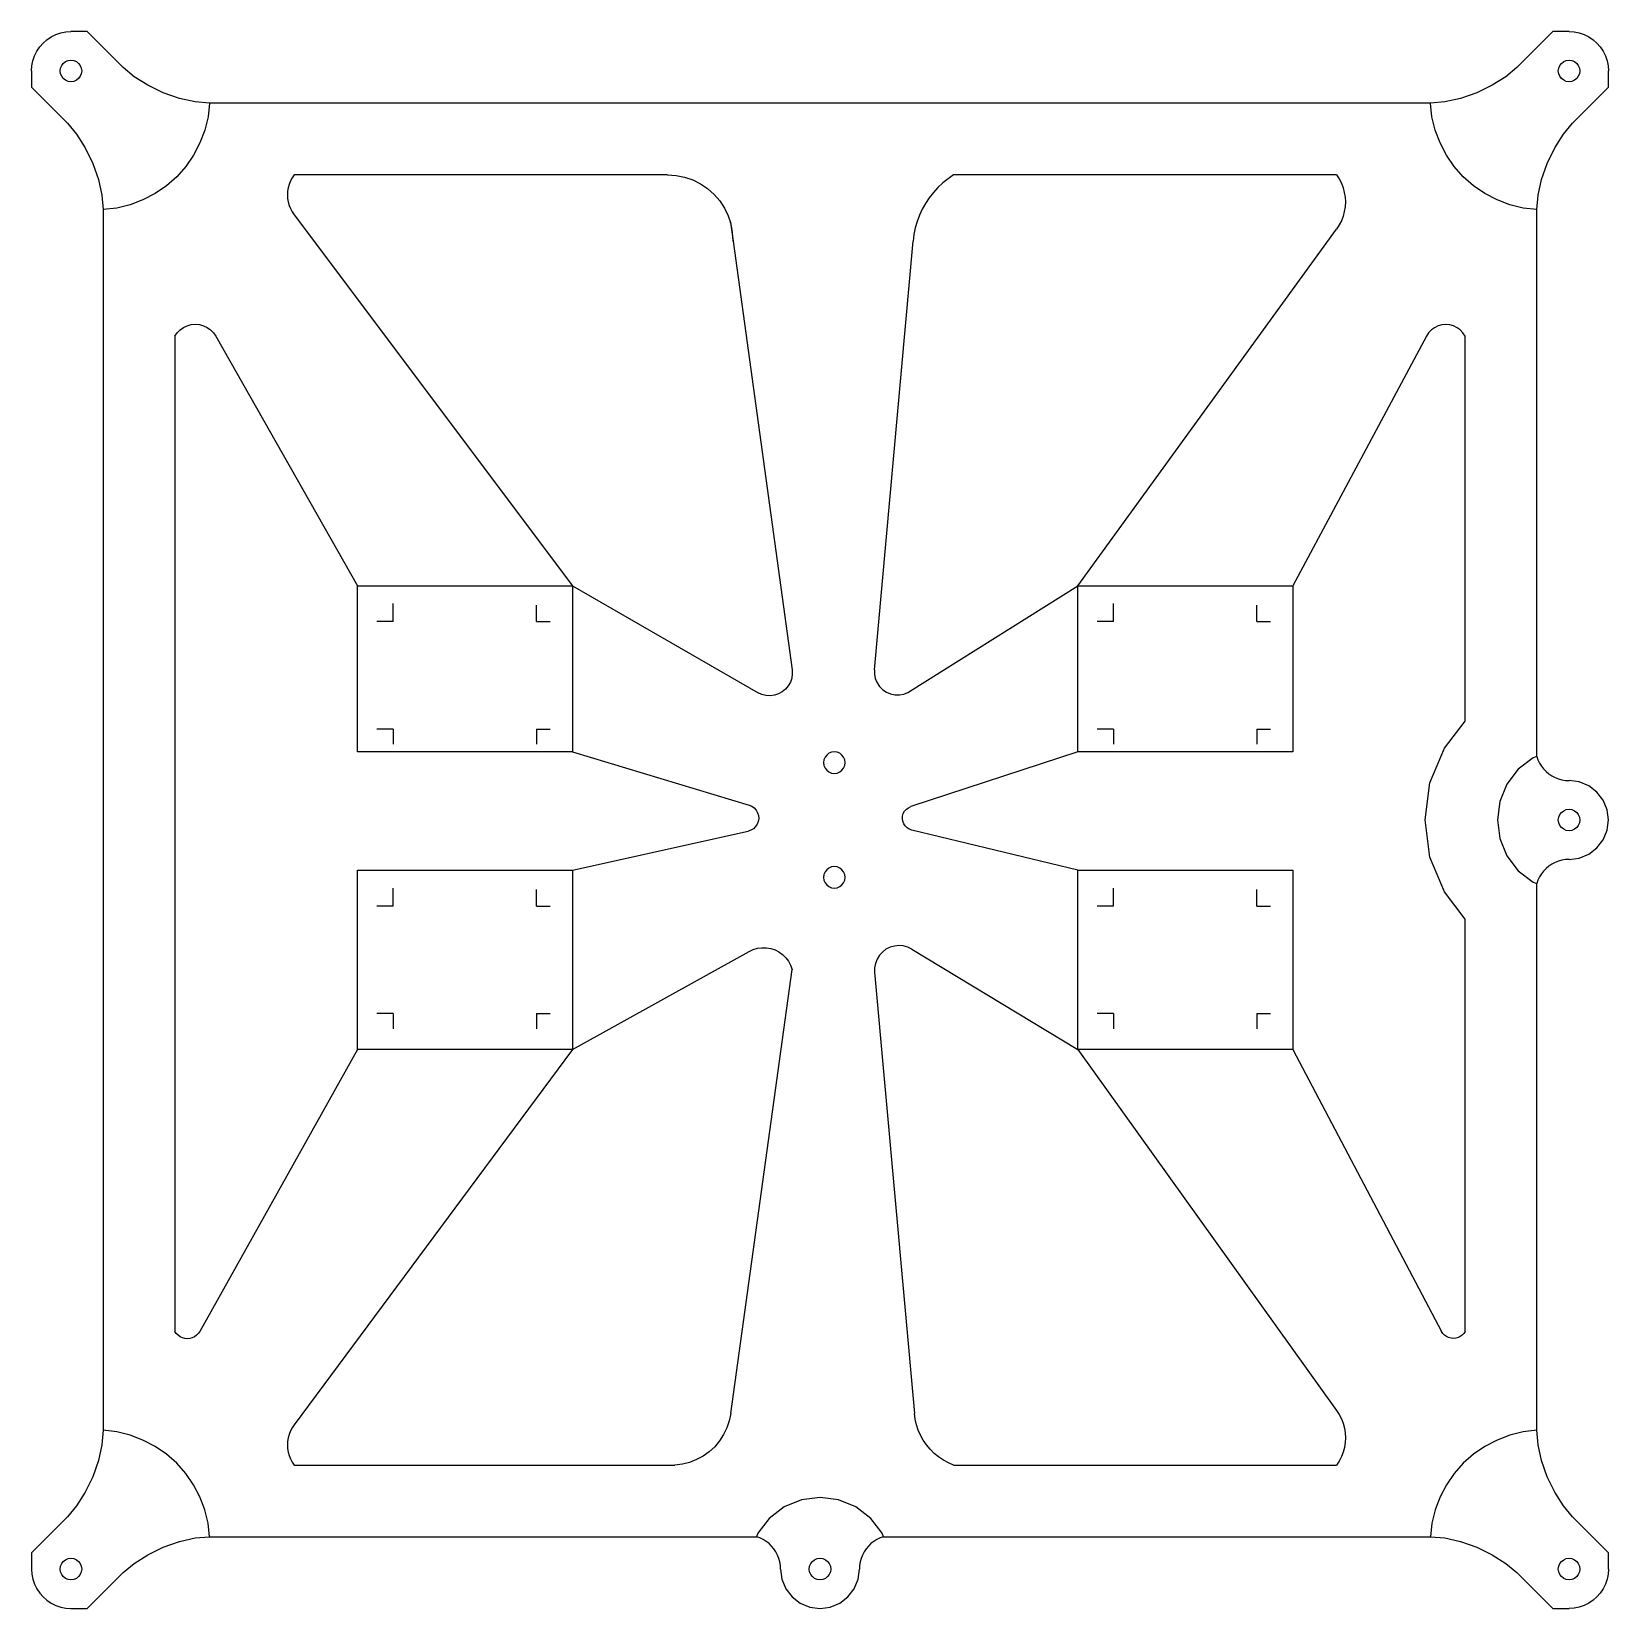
# Model space of a CAD drawing. Header units: metres. Extents: x 2108 to 2328, y 395 to 615.
import ezdxf

# ---------------------------------------------------------------- set-up
doc = ezdxf.new("R2010")
doc.units = ezdxf.units.M

msp = doc.modelspace()

# ---------------------------------------------------------------- linework, layer by layer
at = {"layer": 'Grouper#11'}
for p, q in [((2109.89, 613.77, 79.33), (2110.43, 614.24, 79.33)), ((2110.43, 614.24, 79.33), (2111.03, 614.64, 79.33)), ((2111.03, 614.64, 79.33), (2111.67, 614.96, 79.33)), ((2111.67, 614.96, 79.33), (2112.35, 615.19, 79.33)), ((2112.35, 615.19, 79.33), (2113.06, 615.33, 79.33)), ((2113.06, 615.33, 79.33), (2113.78, 615.38, 79.33)), ((2116.05, 615.38, 79.33), (2113.78, 615.38, 79.33)), ((2121.05, 610.38, 79.33), (2116.05, 615.38, 79.33)), ((2320.5, 615.38, 79.33), (2315.5, 610.38, 79.33)), ((2322.78, 615.38, 79.33), (2320.5, 615.38, 79.33)), ((2322.78, 615.38, 79.33), (2323.49, 615.33, 79.33)), ((2323.49, 615.33, 79.33), (2324.2, 615.19, 79.33)), ((2324.2, 615.19, 79.33), (2324.88, 614.96, 79.33)), ((2324.88, 614.96, 79.33), (2325.53, 614.64, 79.33)), ((2325.53, 614.64, 79.33), (2326.12, 614.24, 79.33)), ((2326.12, 614.24, 79.33), (2326.66, 613.77, 79.33)), ((2108.46, 611.3, 79.33), (2108.69, 611.98, 79.33)), ((2108.69, 611.98, 79.33), (2109.01, 612.63, 79.33)), ((2109.01, 612.63, 79.33), (2109.41, 613.23, 79.33)), ((2109.41, 613.23, 79.33), (2109.89, 613.77, 79.33)), ((2326.66, 613.77, 79.33), (2327.14, 613.23, 79.33)), ((2327.14, 613.23, 79.33), (2327.54, 612.63, 79.33)), ((2327.54, 612.63, 79.33), (2327.86, 611.98, 79.33)), ((2327.86, 611.98, 79.33), (2328.09, 611.3, 79.33)), ((2108.28, 609.88, 79.33), (2108.32, 610.6, 79.33)), ((2108.28, 609.88, 79.33), (2108.28, 607.6, 79.33)), ((2108.32, 610.6, 79.33), (2108.46, 611.3, 79.33)), ((2112.28, 609.88, 79.33), (2112.33, 610.27, 79.33)), ((2112.33, 609.49, 79.33), (2112.28, 609.88, 79.33)), ((2112.33, 610.27, 79.33), (2112.48, 610.63, 79.33)), ((2112.48, 609.13, 79.33), (2112.33, 609.49, 79.33)), ((2112.48, 610.63, 79.33), (2112.71, 610.94, 79.33)), ((2112.71, 610.94, 79.33), (2113.03, 611.18, 79.33)), ((2113.03, 611.18, 79.33), (2113.39, 611.33, 79.33)), ((2113.39, 611.33, 79.33), (2113.78, 611.38, 79.33)), ((2113.78, 611.38, 79.33), (2114.16, 611.33, 79.33)), ((2114.16, 611.33, 79.33), (2114.53, 611.18, 79.33)), ((2114.53, 611.18, 79.33), (2114.84, 610.94, 79.33)), ((2114.84, 610.94, 79.33), (2115.07, 610.63, 79.33)), ((2115.07, 610.63, 79.33), (2115.22, 610.27, 79.33)), ((2115.22, 609.49, 79.33), (2115.07, 609.13, 79.33)), ((2115.22, 610.27, 79.33), (2115.28, 609.88, 79.33)), ((2115.28, 609.88, 79.33), (2115.22, 609.49, 79.33)), ((2122.59, 609.08, 79.33), (2121.05, 610.38, 79.33)), ((2315.5, 610.38, 79.33), (2313.96, 609.08, 79.33)), ((2321.28, 609.88, 79.33), (2321.33, 610.27, 79.33)), ((2321.33, 609.49, 79.33), (2321.28, 609.88, 79.33)), ((2321.33, 610.27, 79.33), (2321.48, 610.63, 79.33)), ((2321.48, 609.13, 79.33), (2321.33, 609.49, 79.33)), ((2321.48, 610.63, 79.33), (2321.71, 610.94, 79.33)), ((2321.71, 610.94, 79.33), (2322.03, 611.18, 79.33)), ((2322.03, 611.18, 79.33), (2322.39, 611.33, 79.33)), ((2322.39, 611.33, 79.33), (2322.78, 611.38, 79.33)), ((2322.78, 611.38, 79.33), (2323.16, 611.33, 79.33)), ((2323.16, 611.33, 79.33), (2323.53, 611.18, 79.33)), ((2323.53, 611.18, 79.33), (2323.84, 610.94, 79.33)), ((2323.84, 610.94, 79.33), (2324.07, 610.63, 79.33)), ((2324.07, 610.63, 79.33), (2324.22, 610.27, 79.33)), ((2324.22, 609.49, 79.33), (2324.07, 609.13, 79.33)), ((2324.22, 610.27, 79.33), (2324.28, 609.88, 79.33)), ((2324.28, 609.88, 79.33), (2324.22, 609.49, 79.33)), ((2328.09, 611.3, 79.33), (2328.23, 610.6, 79.33)), ((2328.23, 610.6, 79.33), (2328.28, 609.88, 79.33)), ((2328.28, 607.6, 79.33), (2328.28, 609.88, 79.33)), ((2108.28, 607.6, 79.33), (2113.28, 602.6, 79.32)), ((2112.71, 608.82, 79.33), (2112.48, 609.13, 79.33)), ((2113.03, 608.58, 79.33), (2112.71, 608.82, 79.33)), ((2113.39, 608.43, 79.33), (2113.03, 608.58, 79.33)), ((2113.78, 608.38, 79.33), (2113.39, 608.43, 79.33)), ((2114.16, 608.43, 79.33), (2113.78, 608.38, 79.33)), ((2114.53, 608.58, 79.33), (2114.16, 608.43, 79.33)), ((2114.84, 608.82, 79.33), (2114.53, 608.58, 79.33)), ((2115.07, 609.13, 79.33), (2114.84, 608.82, 79.33)), ((2124.5, 607.88, 79.33), (2122.59, 609.08, 79.33)), ((2126.66, 606.84, 79.33), (2124.5, 607.88, 79.33)), ((2312.05, 607.88, 79.33), (2309.89, 606.84, 79.33)), ((2313.96, 609.08, 79.33), (2312.05, 607.88, 79.33)), ((2321.71, 608.82, 79.33), (2321.48, 609.13, 79.33)), ((2322.03, 608.58, 79.33), (2321.71, 608.82, 79.33)), ((2322.39, 608.43, 79.33), (2322.03, 608.58, 79.33)), ((2322.78, 608.38, 79.33), (2322.39, 608.43, 79.33)), ((2323.16, 608.43, 79.33), (2322.78, 608.38, 79.33)), ((2323.53, 608.58, 79.33), (2323.16, 608.43, 79.33)), ((2323.28, 602.6, 79.32), (2328.28, 607.6, 79.33)), ((2323.84, 608.82, 79.33), (2323.53, 608.58, 79.33)), ((2324.07, 609.13, 79.33), (2323.84, 608.82, 79.33)), ((2128.92, 606.05, 79.33), (2126.66, 606.84, 79.33)), ((2131.12, 605.55, 79.33), (2128.92, 606.05, 79.33)), ((2133.12, 605.38, 79.33), (2131.12, 605.55, 79.33)), ((2133.12, 605.38, 79.33), (2132.9, 603.48, 79.33)), ((2303.43, 605.38, 79.33), (2133.12, 605.38, 79.33)), ((2305.43, 605.55, 79.33), (2303.43, 605.38, 79.33)), ((2303.65, 603.48, 79.33), (2303.43, 605.38, 79.33)), ((2307.63, 606.05, 79.33), (2305.43, 605.55, 79.33)), ((2309.89, 606.84, 79.33), (2307.63, 606.05, 79.33)), ((2132.9, 603.48, 79.33), (2132.45, 601.62, 79.32)), ((2304.11, 601.62, 79.32), (2303.65, 603.48, 79.33)), ((2113.28, 602.6, 79.32), (2114.57, 601.07, 79.32)), ((2114.57, 601.07, 79.32), (2115.78, 599.15, 79.32)), ((2132.45, 601.62, 79.32), (2131.77, 599.83, 79.32)), ((2304.78, 599.83, 79.32), (2304.11, 601.62, 79.32)), ((2320.78, 599.15, 79.32), (2321.98, 601.07, 79.32)), ((2321.98, 601.07, 79.32), (2323.28, 602.6, 79.32)), ((2115.78, 599.15, 79.32), (2116.81, 596.99, 79.32)), ((2131.77, 599.83, 79.32), (2130.88, 598.13, 79.32)), ((2305.67, 598.13, 79.32), (2304.78, 599.83, 79.32)), ((2319.74, 596.99, 79.32), (2320.78, 599.15, 79.32)), ((2116.81, 596.99, 79.32), (2117.61, 594.73, 79.32)), ((2129.8, 596.56, 79.32), (2128.53, 595.13, 79.32)), ((2130.88, 598.13, 79.32), (2129.8, 596.56, 79.32)), ((2306.75, 596.56, 79.32), (2305.67, 598.13, 79.32)), ((2308.02, 595.13, 79.32), (2306.75, 596.56, 79.32)), ((2318.94, 594.73, 79.32), (2319.74, 596.99, 79.32)), ((2117.61, 594.73, 79.32), (2118.1, 592.53, 79.32)), ((2128.53, 595.13, 79.32), (2127.1, 593.86, 79.32)), ((2144.21, 594.06, 79.32), (2144.08, 593.58, 79.32)), ((2144.4, 594.53, 79.32), (2144.21, 594.06, 79.32)), ((2144.63, 594.97, 79.32), (2144.4, 594.53, 79.32)), ((2144.9, 595.38, 79.32), (2144.63, 594.97, 79.32)), ((2197, 595.38, 79.32), (2144.9, 595.38, 79.32)), ((2197, 595.38, 79.32), (2198.2, 595.3, 79.32)), ((2198.2, 595.3, 79.32), (2199.38, 595.06, 79.32)), ((2199.38, 595.06, 79.32), (2200.52, 594.67, 79.32)), ((2200.52, 594.67, 79.32), (2201.6, 594.14, 79.32)), ((2201.6, 594.14, 79.32), (2202.6, 593.46, 79.32)), ((2235.41, 594.26, 79.32), (2234.73, 593.62, 79.32)), ((2236.14, 594.85, 79.32), (2235.41, 594.26, 79.32)), ((2236.91, 595.38, 79.32), (2236.14, 594.85, 79.32)), ((2290.34, 595.38, 79.32), (2236.91, 595.38, 79.32)), ((2290.34, 595.38, 79.32), (2290.7, 594.81, 79.32)), ((2290.7, 594.81, 79.32), (2291.01, 594.21, 79.32)), ((2291.01, 594.21, 79.32), (2291.25, 593.59, 79.32)), ((2309.45, 593.86, 79.32), (2308.02, 595.13, 79.32)), ((2318.45, 592.53, 79.32), (2318.94, 594.73, 79.32)), ((2118.1, 592.53, 79.32), (2118.28, 590.53, 79.32)), ((2123.82, 591.88, 79.32), (2122.03, 591.21, 79.32)), ((2125.52, 592.77, 79.32), (2123.82, 591.88, 79.32)), ((2127.1, 593.86, 79.32), (2125.52, 592.77, 79.32)), ((2144, 593.09, 79.32), (2143.98, 592.6, 79.32)), ((2143.98, 592.6, 79.32), (2144, 592.1, 79.32)), ((2144.08, 593.58, 79.32), (2144, 593.09, 79.32)), ((2144, 592.1, 79.32), (2144.08, 591.61, 79.32)), ((2202.6, 593.46, 79.32), (2203.5, 592.66, 79.32)), ((2203.5, 592.66, 79.32), (2204.29, 591.75, 79.32)), ((2233.52, 592.19, 79.32), (2233, 591.41, 79.32)), ((2234.1, 592.93, 79.32), (2233.52, 592.19, 79.32)), ((2234.73, 593.62, 79.32), (2234.1, 592.93, 79.32)), ((2291.25, 593.59, 79.32), (2291.42, 592.94, 79.32)), ((2291.42, 592.94, 79.32), (2291.53, 592.27, 79.32)), ((2291.53, 592.27, 79.32), (2291.57, 591.6, 79.32)), ((2311.03, 592.77, 79.32), (2309.45, 593.86, 79.32)), ((2312.73, 591.88, 79.32), (2311.03, 592.77, 79.32)), ((2314.52, 591.21, 79.32), (2312.73, 591.88, 79.32)), ((2318.28, 590.53, 79.32), (2318.45, 592.53, 79.32)), ((2120.18, 590.75, 79.32), (2118.28, 590.53, 79.32)), ((2118.28, 590.53, 79.32), (2118.28, 420.23, 79.19)), ((2122.03, 591.21, 79.32), (2120.18, 590.75, 79.32)), ((2144.08, 591.61, 79.32), (2144.21, 591.13, 79.32)), ((2144.21, 591.13, 79.32), (2144.4, 590.67, 79.32)), ((2144.4, 590.67, 79.32), (2144.63, 590.23, 79.32)), ((2144.63, 590.23, 79.32), (2144.9, 589.81, 79.31)), ((2144.9, 589.81, 79.31), (2183.74, 538.06, 79.28)), ((2204.29, 591.75, 79.32), (2204.96, 590.74, 79.32)), ((2204.96, 590.74, 79.32), (2205.48, 589.66, 79.31)), ((2205.48, 589.66, 79.31), (2205.79, 588.72, 79.31)), ((2232.15, 589.75, 79.31), (2231.83, 588.87, 79.31)), ((2232.55, 590.6, 79.32), (2232.15, 589.75, 79.31)), ((2233, 591.41, 79.32), (2232.55, 590.6, 79.32)), ((2291.25, 589.61, 79.31), (2291.01, 588.98, 79.31)), ((2291.42, 590.26, 79.32), (2291.25, 589.61, 79.31)), ((2291.53, 590.93, 79.32), (2291.42, 590.26, 79.32)), ((2291.57, 591.6, 79.32), (2291.53, 590.93, 79.32)), ((2316.37, 590.75, 79.32), (2314.52, 591.21, 79.32)), ((2318.28, 590.53, 79.32), (2316.37, 590.75, 79.32)), ((2318.28, 514.25, 79.26), (2318.28, 590.53, 79.32)), ((2231.57, 587.97, 79.31), (2231.38, 587.05, 79.31)), ((2231.83, 588.87, 79.31), (2231.57, 587.97, 79.31)), ((2254.23, 538.06, 79.28), (2290.34, 587.82, 79.31)), ((2290.7, 588.39, 79.31), (2290.34, 587.82, 79.31)), ((2291.01, 588.98, 79.31), (2290.7, 588.39, 79.31)), ((2206.14, 586.13, 79.31), (2214.38, 526.34, 79.27)), ((2225.86, 526.34, 79.27), (2231.26, 586.13, 79.31)), ((2231.38, 587.05, 79.31), (2231.26, 586.13, 79.31)), ((2129.48, 574.1, 79.3), (2130, 574.34, 79.3)), ((2130, 574.34, 79.3), (2130.55, 574.49, 79.3)), ((2130.55, 574.49, 79.3), (2131.12, 574.54, 79.3)), ((2131.12, 574.54, 79.3), (2131.7, 574.49, 79.3)), ((2131.7, 574.49, 79.3), (2132.25, 574.34, 79.3)), ((2132.25, 574.34, 79.3), (2132.77, 574.1, 79.3)), ((2304.51, 574.3, 79.3), (2304.02, 574.06, 79.3)), ((2305.04, 574.45, 79.3), (2304.51, 574.3, 79.3)), ((2305.58, 574.5, 79.3), (2305.04, 574.45, 79.3)), ((2306.13, 574.45, 79.3), (2305.58, 574.5, 79.3)), ((2306.66, 574.3, 79.3), (2306.13, 574.45, 79.3)), ((2307.15, 574.06, 79.3), (2306.66, 574.3, 79.3)), ((2128.28, 572.88, 79.3), (2128.6, 573.36, 79.3)), ((2128.28, 572.88, 79.3), (2128.28, 434.03, 79.2)), ((2128.6, 573.36, 79.3), (2129.01, 573.77, 79.3)), ((2129.01, 573.77, 79.3), (2129.48, 574.1, 79.3)), ((2132.77, 574.1, 79.3), (2133.24, 573.77, 79.3)), ((2133.24, 573.77, 79.3), (2133.65, 573.36, 79.3)), ((2133.65, 573.36, 79.3), (2133.97, 572.88, 79.3)), ((2133.97, 572.88, 79.3), (2153.74, 538.06, 79.28)), ((2302.89, 572.88, 79.3), (2284.23, 538.06, 79.28)), ((2303.19, 573.34, 79.3), (2302.89, 572.88, 79.3)), ((2303.57, 573.74, 79.3), (2303.19, 573.34, 79.3)), ((2304.02, 574.06, 79.3), (2303.57, 573.74, 79.3)), ((2307.6, 573.74, 79.3), (2307.15, 574.06, 79.3)), ((2307.97, 573.34, 79.3), (2307.6, 573.74, 79.3)), ((2308.28, 572.88, 79.3), (2307.97, 573.34, 79.3)), ((2308.28, 519.19, 79.26), (2308.28, 572.88, 79.3)), ((2153.74, 538.06, 79.28), (2183.74, 538.06, 79.28)), ((2153.74, 514.88, 79.26), (2153.74, 538.06, 79.28)), ((2183.74, 538.06, 79.28), (2183.74, 514.88, 79.26)), ((2183.74, 538.06, 79.28), (2209.63, 523.14, 79.27)), ((2230.55, 523.18, 79.27), (2254.23, 538.06, 79.28)), ((2254.23, 514.88, 79.26), (2254.23, 538.06, 79.28)), ((2254.23, 538.06, 79.28), (2284.23, 538.06, 79.28)), ((2284.23, 538.06, 79.28), (2284.23, 514.88, 79.26)), ((2158.74, 533.06, 79.49), (2158.74, 535.56, 79.49)), ((2178.74, 533.06, 79.49), (2178.74, 535.36, 79.49)), ((2259.23, 533.06, 79.49), (2259.23, 535.56, 79.49)), ((2279.23, 533.06, 79.49), (2279.23, 535.36, 79.49)), ((2158.74, 533.06, 79.49), (2156.44, 533.06, 79.49)), ((2178.74, 533.06, 79.49), (2180.64, 533.06, 79.49)), ((2259.23, 533.06, 79.49), (2256.93, 533.06, 79.49)), ((2279.23, 533.06, 79.49), (2281.13, 533.06, 79.49)), ((2214.38, 526.34, 79.27), (2214.41, 525.75, 79.27)), ((2225.86, 526.34, 79.27), (2225.86, 525.71, 79.27)), ((2213.46, 523.63, 79.27), (2213, 523.25, 79.27)), ((2213.84, 524.08, 79.27), (2213.46, 523.63, 79.27)), ((2214.14, 524.6, 79.27), (2213.84, 524.08, 79.27)), ((2214.33, 525.16, 79.27), (2214.14, 524.6, 79.27)), ((2214.41, 525.75, 79.27), (2214.33, 525.16, 79.27)), ((2225.86, 525.71, 79.27), (2225.99, 525.1, 79.27)), ((2225.99, 525.1, 79.27), (2226.23, 524.52, 79.27)), ((2226.23, 524.52, 79.27), (2226.58, 524, 79.27)), ((2226.58, 524, 79.27), (2227.02, 523.56, 79.27)), ((2210.16, 522.89, 79.27), (2209.63, 523.14, 79.27)), ((2210.74, 522.75, 79.27), (2210.16, 522.89, 79.27)), ((2211.33, 522.71, 79.26), (2210.74, 522.75, 79.27)), ((2211.92, 522.79, 79.27), (2211.33, 522.71, 79.26)), ((2212.48, 522.97, 79.27), (2211.92, 522.79, 79.27)), ((2213, 523.25, 79.27), (2212.48, 522.97, 79.27)), ((2227.02, 523.56, 79.27), (2227.54, 523.21, 79.27)), ((2227.54, 523.21, 79.27), (2228.11, 522.97, 79.27)), ((2228.11, 522.97, 79.27), (2228.73, 522.84, 79.27)), ((2228.73, 522.84, 79.27), (2229.35, 522.83, 79.27)), ((2229.35, 522.83, 79.27), (2229.97, 522.95, 79.27)), ((2229.97, 522.95, 79.27), (2230.55, 523.18, 79.27)), ((2158.74, 518.06, 79.48), (2156.44, 518.06, 79.48)), ((2158.74, 518.06, 79.48), (2158.74, 515.96, 79.47)), ((2178.74, 518.06, 79.48), (2180.64, 518.06, 79.48)), ((2178.74, 518.06, 79.48), (2178.74, 515.96, 79.47)), ((2259.23, 518.06, 79.48), (2256.93, 518.06, 79.48)), ((2259.23, 518.06, 79.48), (2259.23, 515.96, 79.47)), ((2279.23, 518.06, 79.48), (2281.13, 518.06, 79.48)), ((2279.23, 518.06, 79.48), (2279.23, 515.96, 79.47)), ((2305.38, 515.42, 79.26), (2308.28, 519.19, 79.26)), ((2183.74, 514.88, 79.26), (2153.74, 514.88, 79.26)), ((2183.74, 514.88, 79.26), (2208.38, 507.46, 79.25)), ((2219.89, 514.83, 79.26), (2219.53, 514.68, 79.26)), ((2220.28, 514.88, 79.26), (2219.89, 514.83, 79.26)), ((2220.66, 514.83, 79.26), (2220.28, 514.88, 79.26)), ((2221.03, 514.68, 79.26), (2220.66, 514.83, 79.26)), ((2254.23, 514.88, 79.26), (2230.95, 507.24, 79.25)), ((2284.23, 514.88, 79.26), (2254.23, 514.88, 79.26)), ((2303.37, 510.58, 79.26), (2305.38, 515.42, 79.26)), ((2218.83, 513.77, 79.26), (2218.78, 513.38, 79.26)), ((2218.78, 513.38, 79.26), (2218.83, 512.99, 79.26)), ((2218.98, 514.13, 79.26), (2218.83, 513.77, 79.26)), ((2218.83, 512.99, 79.26), (2218.98, 512.63, 79.26)), ((2219.21, 514.44, 79.26), (2218.98, 514.13, 79.26)), ((2218.98, 512.63, 79.26), (2219.21, 512.32, 79.26)), ((2219.53, 514.68, 79.26), (2219.21, 514.44, 79.26)), ((2221.34, 514.44, 79.26), (2221.03, 514.68, 79.26)), ((2221.57, 514.13, 79.26), (2221.34, 514.44, 79.26)), ((2221.34, 512.32, 79.26), (2221.57, 512.63, 79.26)), ((2221.72, 513.77, 79.26), (2221.57, 514.13, 79.26)), ((2221.57, 512.63, 79.26), (2221.72, 512.99, 79.26)), ((2221.78, 513.38, 79.26), (2221.72, 513.77, 79.26)), ((2221.72, 512.99, 79.26), (2221.78, 513.38, 79.26)), ((2317.78, 514.04, 79.26), (2315.7, 512.45, 79.26)), ((2318.28, 514.25, 79.26), (2317.78, 514.04, 79.26)), ((2318.28, 514.25, 79.26), (2318.44, 513.77, 79.26)), ((2318.44, 513.77, 79.26), (2318.66, 513.32, 79.26)), ((2318.66, 513.32, 79.26), (2318.92, 512.89, 79.26)), ((2318.92, 512.89, 79.26), (2319.23, 512.5, 79.26)), ((2219.21, 512.32, 79.26), (2219.53, 512.08, 79.26)), ((2219.53, 512.08, 79.26), (2219.89, 511.93, 79.26)), ((2219.89, 511.93, 79.26), (2220.28, 511.88, 79.26)), ((2220.28, 511.88, 79.26), (2220.66, 511.93, 79.26)), ((2220.66, 511.93, 79.26), (2221.03, 512.08, 79.26)), ((2221.03, 512.08, 79.26), (2221.34, 512.32, 79.26)), ((2302.69, 505.38, 79.25), (2303.37, 510.58, 79.26)), ((2315.7, 512.45, 79.26), (2314.11, 510.38, 79.26)), ((2319.23, 512.5, 79.26), (2319.58, 512.14, 79.26)), ((2319.58, 512.14, 79.26), (2319.96, 511.81, 79.26)), ((2319.96, 511.81, 79.26), (2320.38, 511.53, 79.26)), ((2320.38, 511.53, 79.26), (2320.83, 511.3, 79.26)), ((2320.83, 511.3, 79.26), (2321.29, 511.12, 79.26)), ((2321.29, 511.12, 79.26), (2321.78, 510.99, 79.26)), ((2321.78, 510.99, 79.26), (2322.27, 510.91, 79.26)), ((2322.27, 510.91, 79.26), (2322.78, 510.88, 79.26)), ((2324.2, 510.69, 79.26), (2322.78, 510.88, 79.26)), ((2325.53, 510.14, 79.26), (2324.2, 510.69, 79.26)), ((2314.11, 510.38, 79.26), (2313.12, 507.97, 79.25)), ((2326.66, 509.27, 79.25), (2325.53, 510.14, 79.26)), ((2327.54, 508.13, 79.25), (2326.66, 509.27, 79.25)), ((2208.38, 507.46, 79.25), (2208.76, 507.29, 79.25)), ((2208.76, 507.29, 79.25), (2209.09, 507.06, 79.25)), ((2209.09, 507.06, 79.25), (2209.37, 506.75, 79.25)), ((2209.37, 506.75, 79.25), (2209.57, 506.39, 79.25)), ((2209.57, 506.39, 79.25), (2209.69, 505.99, 79.25)), ((2229.8, 505.92, 79.25), (2229.9, 506.27, 79.25)), ((2229.9, 506.27, 79.25), (2230.08, 506.59, 79.25)), ((2230.08, 506.59, 79.25), (2230.32, 506.87, 79.25)), ((2230.32, 506.87, 79.25), (2230.61, 507.09, 79.25)), ((2230.61, 507.09, 79.25), (2230.95, 507.24, 79.25)), ((2313.12, 507.97, 79.25), (2312.78, 505.38, 79.25)), ((2321.33, 505.77, 79.25), (2321.48, 506.13, 79.25)), ((2321.48, 506.13, 79.25), (2321.71, 506.44, 79.25)), ((2321.71, 506.44, 79.25), (2322.03, 506.68, 79.25)), ((2322.03, 506.68, 79.25), (2322.39, 506.83, 79.25)), ((2322.39, 506.83, 79.25), (2322.78, 506.88, 79.25)), ((2322.78, 506.88, 79.25), (2323.16, 506.83, 79.25)), ((2323.16, 506.83, 79.25), (2323.53, 506.68, 79.25)), ((2323.53, 506.68, 79.25), (2323.84, 506.44, 79.25)), ((2323.84, 506.44, 79.25), (2324.07, 506.13, 79.25)), ((2324.07, 506.13, 79.25), (2324.22, 505.77, 79.25)), ((2328.09, 506.8, 79.25), (2327.54, 508.13, 79.25)), ((2328.28, 505.38, 79.25), (2328.09, 506.8, 79.25)), ((2183.74, 498.36, 79.25), (2208.25, 503.81, 79.25)), ((2208.64, 503.95, 79.25), (2208.25, 503.81, 79.25)), ((2208.99, 504.16, 79.25), (2208.64, 503.95, 79.25)), ((2209.28, 504.45, 79.25), (2208.99, 504.16, 79.25)), ((2209.51, 504.79, 79.25), (2209.28, 504.45, 79.25)), ((2209.66, 505.18, 79.25), (2209.51, 504.79, 79.25)), ((2209.72, 505.58, 79.25), (2209.66, 505.18, 79.25)), ((2209.69, 505.99, 79.25), (2209.72, 505.58, 79.25)), ((2229.78, 505.56, 79.25), (2229.8, 505.92, 79.25)), ((2229.83, 505.2, 79.25), (2229.78, 505.56, 79.25)), ((2229.96, 504.85, 79.25), (2229.83, 505.2, 79.25)), ((2230.16, 504.55, 79.25), (2229.96, 504.85, 79.25)), ((2230.42, 504.29, 79.25), (2230.16, 504.55, 79.25)), ((2230.73, 504.1, 79.25), (2230.42, 504.29, 79.25)), ((2231.08, 503.97, 79.25), (2230.73, 504.1, 79.25)), ((2254.23, 498.36, 79.25), (2231.08, 503.97, 79.25)), ((2303.37, 500.18, 79.25), (2302.69, 505.38, 79.25)), ((2312.78, 505.38, 79.25), (2313.12, 502.79, 79.25)), ((2321.28, 505.38, 79.25), (2321.33, 505.77, 79.25)), ((2321.33, 504.99, 79.25), (2321.28, 505.38, 79.25)), ((2321.48, 504.63, 79.25), (2321.33, 504.99, 79.25)), ((2321.71, 504.32, 79.25), (2321.48, 504.63, 79.25)), ((2322.03, 504.08, 79.25), (2321.71, 504.32, 79.25)), ((2322.39, 503.93, 79.25), (2322.03, 504.08, 79.25)), ((2322.78, 503.88, 79.25), (2322.39, 503.93, 79.25)), ((2323.16, 503.93, 79.25), (2322.78, 503.88, 79.25)), ((2323.53, 504.08, 79.25), (2323.16, 503.93, 79.25)), ((2323.84, 504.32, 79.25), (2323.53, 504.08, 79.25)), ((2324.07, 504.63, 79.25), (2323.84, 504.32, 79.25)), ((2324.22, 504.99, 79.25), (2324.07, 504.63, 79.25)), ((2324.22, 505.77, 79.25), (2324.28, 505.38, 79.25)), ((2324.28, 505.38, 79.25), (2324.22, 504.99, 79.25)), ((2327.54, 502.63, 79.25), (2328.09, 503.96, 79.25)), ((2328.09, 503.96, 79.25), (2328.28, 505.38, 79.25)), ((2313.12, 502.79, 79.25), (2314.11, 500.38, 79.25)), ((2326.66, 501.49, 79.25), (2327.54, 502.63, 79.25)), ((2305.38, 495.34, 79.24), (2303.37, 500.18, 79.25)), ((2314.11, 500.38, 79.25), (2315.7, 498.31, 79.25)), ((2320.83, 499.46, 79.25), (2320.38, 499.22, 79.25)), ((2321.29, 499.64, 79.25), (2320.83, 499.46, 79.25)), ((2321.78, 499.77, 79.25), (2321.29, 499.64, 79.25)), ((2322.27, 499.85, 79.25), (2321.78, 499.77, 79.25)), ((2322.78, 499.88, 79.25), (2322.27, 499.85, 79.25)), ((2322.78, 499.88, 79.25), (2324.2, 500.07, 79.25)), ((2324.2, 500.07, 79.25), (2325.53, 500.62, 79.25)), ((2325.53, 500.62, 79.25), (2326.66, 501.49, 79.25)), ((2153.74, 498.36, 79.25), (2183.74, 498.36, 79.25)), ((2153.74, 473.36, 79.23), (2153.74, 498.36, 79.25)), ((2183.74, 498.36, 79.25), (2183.74, 473.36, 79.23)), ((2218.83, 497.77, 79.25), (2218.78, 497.38, 79.25)), ((2218.78, 497.38, 79.25), (2218.83, 496.99, 79.25)), ((2218.98, 498.13, 79.25), (2218.83, 497.77, 79.25)), ((2219.21, 498.44, 79.25), (2218.98, 498.13, 79.25)), ((2219.53, 498.68, 79.25), (2219.21, 498.44, 79.25)), ((2219.89, 498.83, 79.25), (2219.53, 498.68, 79.25)), ((2220.28, 498.88, 79.25), (2219.89, 498.83, 79.25)), ((2220.66, 498.83, 79.25), (2220.28, 498.88, 79.25)), ((2221.03, 498.68, 79.25), (2220.66, 498.83, 79.25)), ((2221.34, 498.44, 79.25), (2221.03, 498.68, 79.25)), ((2221.57, 498.13, 79.25), (2221.34, 498.44, 79.25)), ((2221.72, 497.77, 79.25), (2221.57, 498.13, 79.25)), ((2221.78, 497.38, 79.25), (2221.72, 497.77, 79.25)), ((2221.72, 496.99, 79.25), (2221.78, 497.38, 79.25)), ((2254.23, 473.36, 79.23), (2254.23, 498.36, 79.25)), ((2254.23, 498.36, 79.25), (2284.23, 498.36, 79.25)), ((2284.23, 498.36, 79.25), (2284.23, 473.36, 79.23)), ((2315.7, 498.31, 79.25), (2317.78, 496.72, 79.25)), ((2318.66, 497.44, 79.25), (2318.44, 496.98, 79.25)), ((2318.92, 497.86, 79.25), (2318.66, 497.44, 79.25)), ((2319.23, 498.26, 79.25), (2318.92, 497.86, 79.25)), ((2319.58, 498.62, 79.25), (2319.23, 498.26, 79.25)), ((2319.96, 498.94, 79.25), (2319.58, 498.62, 79.25)), ((2320.38, 499.22, 79.25), (2319.96, 498.94, 79.25)), ((2158.74, 493.36, 79.46), (2158.74, 495.86, 79.46)), ((2178.74, 493.36, 79.46), (2178.74, 495.66, 79.46)), ((2218.83, 496.99, 79.25), (2218.98, 496.63, 79.25)), ((2218.98, 496.63, 79.25), (2219.21, 496.32, 79.25)), ((2219.21, 496.32, 79.25), (2219.53, 496.08, 79.25)), ((2219.53, 496.08, 79.25), (2219.89, 495.93, 79.25)), ((2219.89, 495.93, 79.25), (2220.28, 495.88, 79.25)), ((2220.28, 495.88, 79.25), (2220.66, 495.93, 79.25)), ((2220.66, 495.93, 79.25), (2221.03, 496.08, 79.25)), ((2221.03, 496.08, 79.25), (2221.34, 496.32, 79.25)), ((2221.34, 496.32, 79.25), (2221.57, 496.63, 79.25)), ((2221.57, 496.63, 79.25), (2221.72, 496.99, 79.25)), ((2259.23, 493.36, 79.46), (2259.23, 495.86, 79.46)), ((2279.23, 493.36, 79.46), (2279.23, 495.66, 79.46)), ((2308.28, 491.56, 79.24), (2305.38, 495.34, 79.24)), ((2317.78, 496.72, 79.25), (2318.28, 496.51, 79.25)), ((2318.44, 496.98, 79.25), (2318.28, 496.51, 79.25)), ((2318.28, 420.23, 79.19), (2318.28, 496.51, 79.25)), ((2158.74, 493.36, 79.46), (2156.44, 493.36, 79.46)), ((2178.74, 493.36, 79.46), (2180.64, 493.36, 79.46)), ((2259.23, 493.36, 79.46), (2256.93, 493.36, 79.46)), ((2279.23, 493.36, 79.46), (2281.13, 493.36, 79.46)), ((2308.28, 434.03, 79.2), (2308.28, 491.56, 79.24)), ((2183.74, 473.36, 79.23), (2208.38, 487.05, 79.24)), ((2208.38, 487.05, 79.24), (2208.95, 487.31, 79.24)), ((2208.95, 487.31, 79.24), (2209.55, 487.48, 79.24)), ((2209.55, 487.48, 79.24), (2210.16, 487.56, 79.24)), ((2210.16, 487.56, 79.24), (2210.79, 487.55, 79.24)), ((2210.79, 487.55, 79.24), (2211.4, 487.45, 79.24)), ((2211.4, 487.45, 79.24), (2212, 487.25, 79.24)), ((2212, 487.25, 79.24), (2212.55, 486.97, 79.24)), ((2212.55, 486.97, 79.24), (2213.06, 486.6, 79.24)), ((2213.06, 486.6, 79.24), (2213.51, 486.17, 79.24)), ((2226.56, 486.5, 79.24), (2226.23, 485.96, 79.24)), ((2226.98, 486.96, 79.24), (2226.56, 486.5, 79.24)), ((2227.48, 487.34, 79.24), (2226.98, 486.96, 79.24)), ((2228.05, 487.63, 79.24), (2227.48, 487.34, 79.24)), ((2228.65, 487.8, 79.24), (2228.05, 487.63, 79.24)), ((2229.28, 487.86, 79.24), (2228.65, 487.8, 79.24)), ((2229.9, 487.81, 79.24), (2229.28, 487.86, 79.24)), ((2230.51, 487.64, 79.24), (2229.9, 487.81, 79.24)), ((2231.08, 487.37, 79.24), (2230.51, 487.64, 79.24)), ((2231.08, 487.37, 79.24), (2254.23, 473.36, 79.23)), ((2205.82, 422.58, 79.19), (2214.4, 484.54, 79.24)), ((2213.51, 486.17, 79.24), (2213.89, 485.67, 79.24)), ((2213.89, 485.67, 79.24), (2214.18, 485.13, 79.24)), ((2214.18, 485.13, 79.24), (2214.4, 484.54, 79.24)), ((2225.89, 484.76, 79.24), (2225.88, 484.13, 79.24)), ((2225.88, 484.13, 79.24), (2231.44, 422.58, 79.19)), ((2226, 485.37, 79.24), (2225.89, 484.76, 79.24)), ((2226.23, 485.96, 79.24), (2226, 485.37, 79.24)), ((2158.74, 478.36, 79.45), (2156.44, 478.36, 79.45)), ((2158.74, 478.36, 79.45), (2158.74, 476.26, 79.44)), ((2178.74, 478.36, 79.45), (2178.74, 476.26, 79.44)), ((2178.74, 478.36, 79.45), (2180.64, 478.36, 79.45)), ((2259.23, 478.36, 79.45), (2256.93, 478.36, 79.45)), ((2259.23, 478.36, 79.45), (2259.23, 476.26, 79.44)), ((2279.23, 478.36, 79.45), (2281.13, 478.36, 79.45)), ((2279.23, 478.36, 79.45), (2279.23, 476.26, 79.44)), ((2153.74, 473.36, 79.23), (2131.74, 434.03, 79.2)), ((2183.74, 473.36, 79.23), (2144.9, 421.01, 79.19)), ((2183.74, 473.36, 79.23), (2153.74, 473.36, 79.23)), ((2284.23, 473.36, 79.23), (2254.23, 473.36, 79.23)), ((2254.23, 473.36, 79.23), (2290.34, 423.02, 79.19)), ((2284.23, 473.36, 79.23), (2305, 434.03, 79.2)), ((2128.47, 433.74, 79.2), (2128.28, 434.03, 79.2)), ((2128.72, 433.49, 79.2), (2128.47, 433.74, 79.2)), ((2129, 433.28, 79.2), (2128.72, 433.49, 79.2)), ((2131.3, 433.49, 79.2), (2131.01, 433.28, 79.2)), ((2131.54, 433.74, 79.2), (2131.3, 433.49, 79.2)), ((2131.74, 434.03, 79.2), (2131.54, 433.74, 79.2)), ((2305.18, 433.75, 79.2), (2305, 434.03, 79.2)), ((2305.41, 433.5, 79.2), (2305.18, 433.75, 79.2)), ((2305.68, 433.31, 79.2), (2305.41, 433.5, 79.2)), ((2307.86, 433.5, 79.2), (2307.59, 433.31, 79.2)), ((2308.09, 433.75, 79.2), (2307.86, 433.5, 79.2)), ((2308.28, 434.03, 79.2), (2308.09, 433.75, 79.2)), ((2129.32, 433.13, 79.2), (2129, 433.28, 79.2)), ((2129.66, 433.04, 79.2), (2129.32, 433.13, 79.2)), ((2130.01, 433.01, 79.2), (2129.66, 433.04, 79.2)), ((2130.36, 433.04, 79.2), (2130.01, 433.01, 79.2)), ((2130.7, 433.13, 79.2), (2130.36, 433.04, 79.2)), ((2131.01, 433.28, 79.2), (2130.7, 433.13, 79.2)), ((2305.98, 433.16, 79.2), (2305.68, 433.31, 79.2)), ((2306.31, 433.07, 79.2), (2305.98, 433.16, 79.2)), ((2306.64, 433.04, 79.2), (2306.31, 433.07, 79.2)), ((2306.97, 433.07, 79.2), (2306.64, 433.04, 79.2)), ((2307.29, 433.16, 79.2), (2306.97, 433.07, 79.2)), ((2307.59, 433.31, 79.2), (2307.29, 433.16, 79.2)), ((2205.82, 422.58, 79.19), (2205.62, 421.56, 79.19)), ((2231.55, 421.79, 79.19), (2231.44, 422.58, 79.19)), ((2290.34, 423.02, 79.19), (2290.71, 422.45, 79.19)), ((2290.71, 422.45, 79.19), (2291.01, 421.84, 79.19)), ((2118.28, 420.23, 79.19), (2118.1, 418.23, 79.19)), ((2120.18, 420, 79.19), (2118.28, 420.23, 79.19)), ((2144.63, 420.59, 79.19), (2144.39, 420.14, 79.19)), ((2144.9, 421.01, 79.19), (2144.63, 420.59, 79.19)), ((2205.28, 420.57, 79.19), (2204.83, 419.63, 79.19)), ((2205.62, 421.56, 79.19), (2205.28, 420.57, 79.19)), ((2231.73, 421.02, 79.19), (2231.55, 421.79, 79.19)), ((2231.98, 420.27, 79.19), (2231.73, 421.02, 79.19)), ((2232.3, 419.54, 79.19), (2231.98, 420.27, 79.19)), ((2291.01, 421.84, 79.19), (2291.25, 421.21, 79.19)), ((2291.25, 421.21, 79.19), (2291.43, 420.55, 79.19)), ((2291.43, 420.55, 79.19), (2291.53, 419.88, 79.19)), ((2318.28, 420.23, 79.19), (2316.37, 420, 79.19)), ((2318.45, 418.23, 79.19), (2318.28, 420.23, 79.19)), ((2118.1, 418.23, 79.19), (2117.61, 416.02, 79.19)), ((2122.03, 419.55, 79.19), (2120.18, 420, 79.19)), ((2123.82, 418.87, 79.19), (2122.03, 419.55, 79.19)), ((2125.52, 417.99, 79.19), (2123.82, 418.87, 79.19)), ((2144, 418.69, 79.19), (2143.97, 418.19, 79.19)), ((2143.97, 418.19, 79.19), (2144, 417.69, 79.19)), ((2144.08, 419.19, 79.19), (2144, 418.69, 79.19)), ((2144.21, 419.67, 79.19), (2144.08, 419.19, 79.19)), ((2144.39, 420.14, 79.19), (2144.21, 419.67, 79.19)), ((2204.26, 418.75, 79.19), (2203.59, 417.95, 79.19)), ((2204.83, 419.63, 79.19), (2204.26, 418.75, 79.19)), ((2232.69, 418.85, 79.19), (2232.3, 419.54, 79.19)), ((2233.14, 418.19, 79.19), (2232.69, 418.85, 79.19)), ((2233.65, 417.58, 79.19), (2233.14, 418.19, 79.19)), ((2291.53, 418.52, 79.19), (2291.43, 417.85, 79.19)), ((2291.53, 419.88, 79.19), (2291.57, 419.2, 79.19)), ((2291.57, 419.2, 79.19), (2291.53, 418.52, 79.19)), ((2312.73, 418.87, 79.19), (2311.03, 417.99, 79.19)), ((2314.52, 419.55, 79.19), (2312.73, 418.87, 79.19)), ((2316.37, 420, 79.19), (2314.52, 419.55, 79.19)), ((2318.94, 416.02, 79.19), (2318.45, 418.23, 79.19)), ((2117.61, 416.02, 79.19), (2116.81, 413.76, 79.18)), ((2127.1, 416.9, 79.19), (2125.52, 417.99, 79.19)), ((2128.53, 415.63, 79.19), (2127.1, 416.9, 79.19)), ((2144, 417.69, 79.19), (2144.08, 417.2, 79.19)), ((2144.08, 417.2, 79.19), (2144.21, 416.71, 79.19)), ((2144.21, 416.71, 79.19), (2144.39, 416.24, 79.19)), ((2144.39, 416.24, 79.19), (2144.63, 415.8, 79.19)), ((2201.06, 416.14, 79.19), (2200.09, 415.76, 79.19)), ((2201.98, 416.64, 79.19), (2201.06, 416.14, 79.19)), ((2202.82, 417.24, 79.19), (2201.98, 416.64, 79.19)), ((2203.59, 417.95, 79.19), (2202.82, 417.24, 79.19)), ((2234.22, 417.02, 79.19), (2233.65, 417.58, 79.19)), ((2234.83, 416.52, 79.19), (2234.22, 417.02, 79.19)), ((2235.49, 416.08, 79.19), (2234.83, 416.52, 79.19)), ((2236.18, 415.69, 79.19), (2235.49, 416.08, 79.19)), ((2290.71, 415.95, 79.19), (2290.34, 415.38, 79.19)), ((2291.01, 416.56, 79.19), (2290.71, 415.95, 79.19)), ((2291.25, 417.19, 79.19), (2291.01, 416.56, 79.19)), ((2291.43, 417.85, 79.19), (2291.25, 417.19, 79.19)), ((2309.45, 416.9, 79.19), (2308.02, 415.63, 79.19)), ((2311.03, 417.99, 79.19), (2309.45, 416.9, 79.19)), ((2319.74, 413.76, 79.18), (2318.94, 416.02, 79.19)), ((2116.81, 413.76, 79.18), (2115.78, 411.6, 79.18)), ((2129.8, 414.2, 79.18), (2128.53, 415.63, 79.19)), ((2130.88, 412.62, 79.18), (2129.8, 414.2, 79.18)), ((2144.63, 415.8, 79.19), (2144.9, 415.38, 79.19)), ((2144.9, 415.38, 79.19), (2198.04, 415.38, 79.19)), ((2199.08, 415.5, 79.19), (2198.04, 415.38, 79.19)), ((2200.09, 415.76, 79.19), (2199.08, 415.5, 79.19)), ((2236.91, 415.38, 79.19), (2236.18, 415.69, 79.19)), ((2236.91, 415.38, 79.19), (2290.34, 415.38, 79.19)), ((2306.75, 414.2, 79.18), (2305.67, 412.62, 79.18)), ((2308.02, 415.63, 79.19), (2306.75, 414.2, 79.18)), ((2320.78, 411.6, 79.18), (2319.74, 413.76, 79.18)), ((2115.78, 411.6, 79.18), (2114.57, 409.69, 79.18)), ((2131.77, 410.93, 79.18), (2130.88, 412.62, 79.18)), ((2305.67, 412.62, 79.18), (2304.78, 410.93, 79.18)), ((2321.98, 409.69, 79.18), (2320.78, 411.6, 79.18)), ((2114.57, 409.69, 79.18), (2113.28, 408.16, 79.18)), ((2132.45, 409.14, 79.18), (2131.77, 410.93, 79.18)), ((2213.28, 409.54, 79.18), (2211.2, 407.95, 79.18)), ((2215.69, 410.54, 79.18), (2213.28, 409.54, 79.18)), ((2218.28, 410.88, 79.18), (2215.69, 410.54, 79.18)), ((2220.86, 410.54, 79.18), (2218.28, 410.88, 79.18)), ((2223.28, 409.54, 79.18), (2220.86, 410.54, 79.18)), ((2225.35, 407.95, 79.18), (2223.28, 409.54, 79.18)), ((2304.78, 410.93, 79.18), (2304.11, 409.14, 79.18)), ((2323.28, 408.16, 79.18), (2321.98, 409.69, 79.18)), ((2113.28, 408.16, 79.18), (2108.28, 403.16, 79.18)), ((2132.9, 407.28, 79.18), (2132.45, 409.14, 79.18)), ((2133.12, 405.38, 79.18), (2132.9, 407.28, 79.18)), ((2211.2, 407.95, 79.18), (2209.61, 405.88, 79.18)), ((2226.94, 405.88, 79.18), (2225.35, 407.95, 79.18)), ((2303.65, 407.28, 79.18), (2303.43, 405.38, 79.18)), ((2304.11, 409.14, 79.18), (2303.65, 407.28, 79.18)), ((2328.28, 403.16, 79.18), (2323.28, 408.16, 79.18)), ((2128.92, 404.71, 79.18), (2131.12, 405.21, 79.18)), ((2131.12, 405.21, 79.18), (2133.12, 405.38, 79.18)), ((2133.12, 405.38, 79.18), (2209.41, 405.38, 79.18)), ((2209.61, 405.88, 79.18), (2209.41, 405.38, 79.18)), ((2209.88, 405.21, 79.18), (2209.41, 405.38, 79.18)), ((2210.33, 404.99, 79.18), (2209.88, 405.21, 79.18)), ((2210.76, 404.73, 79.18), (2210.33, 404.99, 79.18)), ((2226.22, 404.99, 79.18), (2225.79, 404.73, 79.18)), ((2226.67, 405.21, 79.18), (2226.22, 404.99, 79.18)), ((2227.14, 405.38, 79.18), (2226.67, 405.21, 79.18)), ((2227.14, 405.38, 79.18), (2226.94, 405.88, 79.18)), ((2227.14, 405.38, 79.18), (2303.43, 405.38, 79.18)), ((2303.43, 405.38, 79.18), (2305.43, 405.21, 79.18)), ((2305.43, 405.21, 79.18), (2307.63, 404.71, 79.18)), ((2108.28, 403.16, 79.18), (2108.28, 400.88, 79.17)), ((2122.59, 401.67, 79.17), (2124.5, 402.88, 79.18)), ((2124.5, 402.88, 79.18), (2126.66, 403.91, 79.18)), ((2126.66, 403.91, 79.18), (2128.92, 404.71, 79.18)), ((2211.16, 404.42, 79.18), (2210.76, 404.73, 79.18)), ((2211.52, 404.07, 79.18), (2211.16, 404.42, 79.18)), ((2211.84, 403.69, 79.18), (2211.52, 404.07, 79.18)), ((2212.12, 403.27, 79.18), (2211.84, 403.69, 79.18)), ((2212.35, 402.83, 79.18), (2212.12, 403.27, 79.18)), ((2212.54, 402.36, 79.18), (2212.35, 402.83, 79.18)), ((2224.2, 402.83, 79.18), (2224.01, 402.36, 79.18)), ((2224.43, 403.27, 79.18), (2224.2, 402.83, 79.18)), ((2224.71, 403.69, 79.18), (2224.43, 403.27, 79.18)), ((2225.03, 404.07, 79.18), (2224.71, 403.69, 79.18)), ((2225.39, 404.42, 79.18), (2225.03, 404.07, 79.18)), ((2225.79, 404.73, 79.18), (2225.39, 404.42, 79.18)), ((2307.63, 404.71, 79.18), (2309.89, 403.91, 79.18)), ((2309.89, 403.91, 79.18), (2312.05, 402.88, 79.18)), ((2312.05, 402.88, 79.18), (2313.96, 401.67, 79.17)), ((2328.28, 400.88, 79.17), (2328.28, 403.16, 79.18)), ((2108.28, 400.88, 79.17), (2108.32, 400.16, 79.17)), ((2112.28, 400.88, 79.17), (2112.33, 401.27, 79.17)), ((2112.33, 400.49, 79.17), (2112.28, 400.88, 79.17)), ((2112.33, 401.27, 79.17), (2112.48, 401.63, 79.17)), ((2112.48, 400.13, 79.17), (2112.33, 400.49, 79.17)), ((2112.48, 401.63, 79.17), (2112.71, 401.94, 79.18)), ((2112.71, 401.94, 79.18), (2113.03, 402.18, 79.18)), ((2113.03, 402.18, 79.18), (2113.39, 402.33, 79.18)), ((2113.39, 402.33, 79.18), (2113.78, 402.38, 79.18)), ((2113.78, 402.38, 79.18), (2114.16, 402.33, 79.18)), ((2114.16, 402.33, 79.18), (2114.53, 402.18, 79.18)), ((2114.53, 402.18, 79.18), (2114.84, 401.94, 79.18)), ((2114.84, 401.94, 79.18), (2115.07, 401.63, 79.17)), ((2115.07, 401.63, 79.17), (2115.22, 401.27, 79.17)), ((2115.22, 400.49, 79.17), (2115.07, 400.13, 79.17)), ((2115.22, 401.27, 79.17), (2115.28, 400.88, 79.17)), ((2115.28, 400.88, 79.17), (2115.22, 400.49, 79.17)), ((2121.05, 400.38, 79.17), (2122.59, 401.67, 79.17)), ((2212.67, 401.88, 79.18), (2212.54, 402.36, 79.18)), ((2212.75, 401.38, 79.17), (2212.67, 401.88, 79.18)), ((2212.78, 400.88, 79.17), (2212.75, 401.38, 79.17)), ((2212.78, 400.88, 79.17), (2212.96, 399.46, 79.17)), ((2216.78, 400.88, 79.17), (2216.83, 401.27, 79.17)), ((2216.83, 400.49, 79.17), (2216.78, 400.88, 79.17)), ((2216.83, 401.27, 79.17), (2216.98, 401.63, 79.17)), ((2216.98, 400.13, 79.17), (2216.83, 400.49, 79.17)), ((2216.98, 401.63, 79.17), (2217.21, 401.94, 79.18)), ((2217.21, 401.94, 79.18), (2217.53, 402.18, 79.18)), ((2217.53, 402.18, 79.18), (2217.89, 402.33, 79.18)), ((2217.89, 402.33, 79.18), (2218.28, 402.38, 79.18)), ((2218.28, 402.38, 79.18), (2218.66, 402.33, 79.18)), ((2218.66, 402.33, 79.18), (2219.03, 402.18, 79.18)), ((2219.03, 402.18, 79.18), (2219.34, 401.94, 79.18)), ((2219.34, 401.94, 79.18), (2219.57, 401.63, 79.17)), ((2219.57, 401.63, 79.17), (2219.72, 401.27, 79.17)), ((2219.72, 400.49, 79.17), (2219.57, 400.13, 79.17)), ((2219.72, 401.27, 79.17), (2219.78, 400.88, 79.17)), ((2219.78, 400.88, 79.17), (2219.72, 400.49, 79.17)), ((2223.59, 399.46, 79.17), (2223.78, 400.88, 79.17)), ((2223.8, 401.38, 79.17), (2223.78, 400.88, 79.17)), ((2223.88, 401.88, 79.18), (2223.8, 401.38, 79.17)), ((2224.01, 402.36, 79.18), (2223.88, 401.88, 79.18)), ((2313.96, 401.67, 79.17), (2315.5, 400.38, 79.17)), ((2321.28, 400.88, 79.17), (2321.33, 401.27, 79.17)), ((2321.33, 400.49, 79.17), (2321.28, 400.88, 79.17)), ((2321.33, 401.27, 79.17), (2321.48, 401.63, 79.17)), ((2321.48, 400.13, 79.17), (2321.33, 400.49, 79.17)), ((2321.48, 401.63, 79.17), (2321.71, 401.94, 79.18)), ((2321.71, 401.94, 79.18), (2322.03, 402.18, 79.18)), ((2322.03, 402.18, 79.18), (2322.39, 402.33, 79.18)), ((2322.39, 402.33, 79.18), (2322.78, 402.38, 79.18)), ((2322.78, 402.38, 79.18), (2323.16, 402.33, 79.18)), ((2323.16, 402.33, 79.18), (2323.53, 402.18, 79.18)), ((2323.53, 402.18, 79.18), (2323.84, 401.94, 79.18)), ((2323.84, 401.94, 79.18), (2324.07, 401.63, 79.17)), ((2324.07, 401.63, 79.17), (2324.22, 401.27, 79.17)), ((2324.22, 400.49, 79.17), (2324.07, 400.13, 79.17)), ((2324.22, 401.27, 79.17), (2324.28, 400.88, 79.17)), ((2324.28, 400.88, 79.17), (2324.22, 400.49, 79.17)), ((2328.28, 400.88, 79.17), (2328.23, 400.16, 79.17)), ((2108.32, 400.16, 79.17), (2108.46, 399.46, 79.17)), ((2108.46, 399.46, 79.17), (2108.69, 398.77, 79.17)), ((2108.69, 398.77, 79.17), (2109.01, 398.13, 79.17)), ((2112.71, 399.82, 79.17), (2112.48, 400.13, 79.17)), ((2113.03, 399.58, 79.17), (2112.71, 399.82, 79.17)), ((2113.39, 399.43, 79.17), (2113.03, 399.58, 79.17)), ((2113.78, 399.38, 79.17), (2113.39, 399.43, 79.17)), ((2114.16, 399.43, 79.17), (2113.78, 399.38, 79.17)), ((2114.53, 399.58, 79.17), (2114.16, 399.43, 79.17)), ((2114.84, 399.82, 79.17), (2114.53, 399.58, 79.17)), ((2115.07, 400.13, 79.17), (2114.84, 399.82, 79.17)), ((2116.05, 395.38, 79.17), (2121.05, 400.38, 79.17)), ((2212.96, 399.46, 79.17), (2213.51, 398.13, 79.17)), ((2217.21, 399.82, 79.17), (2216.98, 400.13, 79.17)), ((2217.53, 399.58, 79.17), (2217.21, 399.82, 79.17)), ((2217.89, 399.43, 79.17), (2217.53, 399.58, 79.17)), ((2218.28, 399.38, 79.17), (2217.89, 399.43, 79.17)), ((2218.66, 399.43, 79.17), (2218.28, 399.38, 79.17)), ((2219.03, 399.58, 79.17), (2218.66, 399.43, 79.17)), ((2219.34, 399.82, 79.17), (2219.03, 399.58, 79.17)), ((2219.57, 400.13, 79.17), (2219.34, 399.82, 79.17)), ((2223.04, 398.13, 79.17), (2223.59, 399.46, 79.17)), ((2315.5, 400.38, 79.17), (2320.5, 395.38, 79.17)), ((2321.71, 399.82, 79.17), (2321.48, 400.13, 79.17)), ((2322.03, 399.58, 79.17), (2321.71, 399.82, 79.17)), ((2322.39, 399.43, 79.17), (2322.03, 399.58, 79.17)), ((2322.78, 399.38, 79.17), (2322.39, 399.43, 79.17)), ((2323.16, 399.43, 79.17), (2322.78, 399.38, 79.17)), ((2323.53, 399.58, 79.17), (2323.16, 399.43, 79.17)), ((2323.84, 399.82, 79.17), (2323.53, 399.58, 79.17)), ((2324.07, 400.13, 79.17), (2323.84, 399.82, 79.17)), ((2327.86, 398.77, 79.17), (2327.54, 398.13, 79.17)), ((2328.09, 399.46, 79.17), (2327.86, 398.77, 79.17)), ((2328.23, 400.16, 79.17), (2328.09, 399.46, 79.17)), ((2109.01, 398.13, 79.17), (2109.41, 397.53, 79.17)), ((2109.41, 397.53, 79.17), (2109.89, 396.99, 79.17)), ((2109.89, 396.99, 79.17), (2110.43, 396.52, 79.17)), ((2110.43, 396.52, 79.17), (2111.03, 396.12, 79.17)), ((2111.03, 396.12, 79.17), (2111.67, 395.8, 79.17)), ((2213.51, 398.13, 79.17), (2214.39, 396.99, 79.17)), ((2214.39, 396.99, 79.17), (2215.53, 396.12, 79.17)), ((2215.53, 396.12, 79.17), (2216.85, 395.57, 79.17)), ((2219.7, 395.57, 79.17), (2221.03, 396.12, 79.17)), ((2221.03, 396.12, 79.17), (2222.16, 396.99, 79.17)), ((2222.16, 396.99, 79.17), (2223.04, 398.13, 79.17)), ((2325.53, 396.12, 79.17), (2324.88, 395.8, 79.17)), ((2326.12, 396.52, 79.17), (2325.53, 396.12, 79.17)), ((2326.66, 396.99, 79.17), (2326.12, 396.52, 79.17)), ((2327.14, 397.53, 79.17), (2326.66, 396.99, 79.17)), ((2327.54, 398.13, 79.17), (2327.14, 397.53, 79.17)), ((2111.67, 395.8, 79.17), (2112.35, 395.57, 79.17)), ((2112.35, 395.57, 79.17), (2113.06, 395.43, 79.17)), ((2113.06, 395.43, 79.17), (2113.78, 395.38, 79.17)), ((2113.78, 395.38, 79.17), (2116.05, 395.38, 79.17)), ((2216.85, 395.57, 79.17), (2218.28, 395.38, 79.17)), ((2218.28, 395.38, 79.17), (2219.7, 395.57, 79.17)), ((2320.5, 395.38, 79.17), (2322.78, 395.38, 79.17)), ((2323.49, 395.43, 79.17), (2322.78, 395.38, 79.17)), ((2324.2, 395.57, 79.17), (2323.49, 395.43, 79.17)), ((2324.88, 395.8, 79.17), (2324.2, 395.57, 79.17))]:
    msp.add_line(p, q, dxfattribs=at)
msp.add_polyline3d([(2206.14, 586.13, 79.31), (2206.08, 587.33, 79.31), (2205.86, 588.51, 79.31), (2205.79, 588.72, 79.31), (2206.14, 586.13, 79.31)], dxfattribs=at)

doc.saveas('drawing.dxf')
